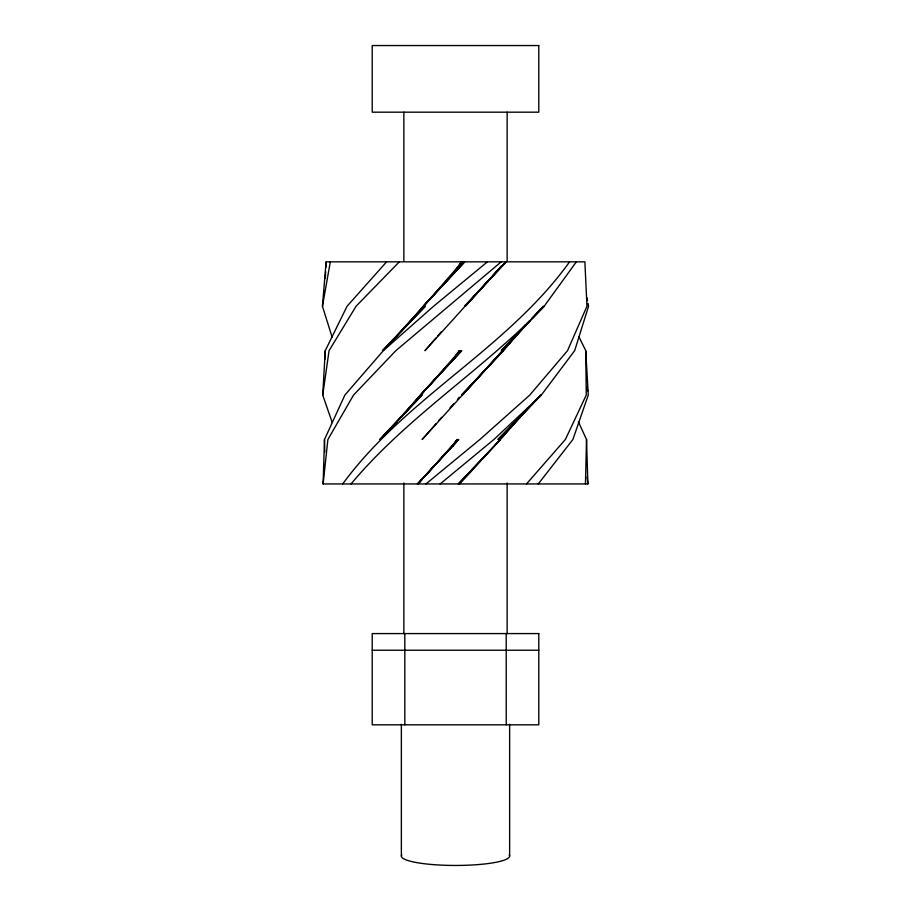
<?xml version="1.0" encoding="UTF-8"?>
<svg xmlns="http://www.w3.org/2000/svg" width="911" height="911" viewBox="0 0 911 911"><rect width="100%" height="100%" fill="white"/><g stroke="black" fill="none" stroke-linecap="round" stroke-linejoin="round"><path stroke-width="1.37" d="M325.147 359.002L325.25 350.678L347.057 306.255L386.594 261.833M585.454 483.935L586.525 439.512L578.371 421.747M586.525 439.512L587.88 483.935L323.12 483.935L324.487 439.523L344.848 395.101L383.303 350.678L433.579 306.255L487.431 261.833M325.341 278.493L325.671 271.546M325.865 267.39L326.115 261.833L584.885 261.833L586.946 306.255L567.519 350.678L529.758 395.089L479.858 439.512L425.972 483.935M332.242 422.533L322.733 395.101L325.25 350.678M332.128 337.218L322.448 306.255L326.115 261.833M323.12 483.935L327.88 439.523L353.514 395.101L395.829 350.678L501.232 261.833M322.733 395.101L329.053 350.678L356.053 306.255L399.325 261.833M322.448 306.255L330.329 261.833M452.733 446.356L457.629 439.512L425.608 475.474M456.673 355.233L459.964 350.678L401.147 417.306M457.333 268.665L462.276 261.833L423.581 306.255L464.12 261.833L423.285 306.255L464.724 261.833L423.239 306.255L389.646 344.324M522.8 327.949L501.323 350.678L544.174 306.255L576.344 261.833M529.052 407.206L497.941 439.512L541.305 395.089L574.659 350.678L588.552 306.255L588.05 303.477M538.276 483.935L572.871 439.512L588.267 395.089L585.75 350.678L578.906 336.717M569.569 261.833C507.188 348.947 405.896 397.515 342.73 483.935M525.226 325.295L503.419 350.678L461.456 395.101L503.168 350.678L462.344 395.101L501.597 351.703M435.948 337.981L424.936 350.678L501.403 266.058M437.781 335.863L441.459 331.638M525.009 325.295L502.918 350.678L530.156 320.718M389.885 430.003L391.73 427.885M395.42 423.649L397.253 421.542M400.942 417.306L420.29 395.101L461.729 350.678L420.449 395.101L461.194 350.678L425.505 389.931M519.839 417.306L500.469 439.512L458.358 483.935L500.367 439.512L459.679 483.935M521.684 415.188L526.296 409.904M526.512 483.935L565.367 439.512L586.251 395.089L585.75 350.678M436.084 423.649L422.146 439.512L502.542 350.678M438.874 420.483L441.664 417.306M450.023 407.786L453.746 403.562M457.459 399.325L459.315 397.207M395.568 423.649L397.424 421.542M508.224 429.992L499.775 439.512L540.713 395.089L532.935 403.174M511.048 426.826L519.498 417.306M521.377 415.188L526.068 409.904M421.839 479.71L418.069 483.935L421.804 479.801M389.726 344.324L394.463 339.04M401.091 331.638L423.809 306.255L382.871 350.678L425.335 306.255L382.404 350.678M490.004 278.755L465.327 306.255L505.924 261.833L464.553 306.255L506.322 261.833M492.851 275.577L501.392 266.058M426.485 474.642L458.256 439.512L417.648 483.935L458.734 439.512L417.386 483.935M423.626 391.992L383.041 436.415M532.035 318.645L543.298 306.255L531.591 318.645M351.065 483.935C407.49 416.327 483.479 369.536 544.209 306.255M383.132 436.415L388.974 430.22M390.91 428.159L403.562 414.721M405.509 412.66L422.044 395.101L379.523 439.512M524.747 325.876L529.633 320.718M541.282 395.089L493.876 439.512L440.184 483.935M372.212 650.238L538.788 650.238M587.071 297.92L587.561 300.698M587.083 386.765L587.675 390.933M587.139 477L587.88 483.935M324.487 439.523L324.783 452.015M509.636 724.291L509.636 856.044M507.142 112.178L507.142 261.355M507.142 482.978L507.142 633.578M506.209 633.578L506.231 724.814M404.803 633.578L404.826 724.814M403.858 112.178L403.858 261.355M403.858 482.978L403.858 633.578M401.364 724.291L401.364 856.044M509.181 854.825A54.136 9.406 0 0 1 455.5 865.45A54.136 9.406 0 0 1 401.831 854.825M457.015 439.512L452.255 446.356L457.015 439.512M459.281 350.678L453.701 358.649L459.281 350.678M461.547 261.833L453.53 273.22L461.547 261.833M538.788 45.55L372.212 45.55L372.212 112.178L538.788 112.178L538.788 45.55M538.788 633.578L372.212 633.578L372.212 724.814L538.788 724.814L538.788 633.578"/></g></svg>
